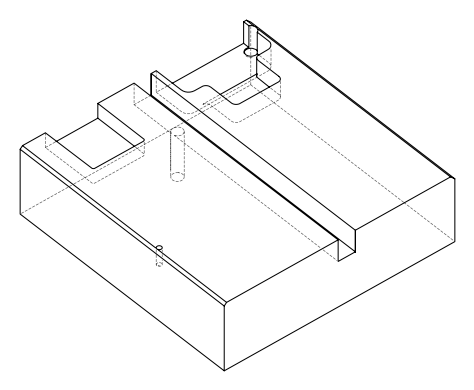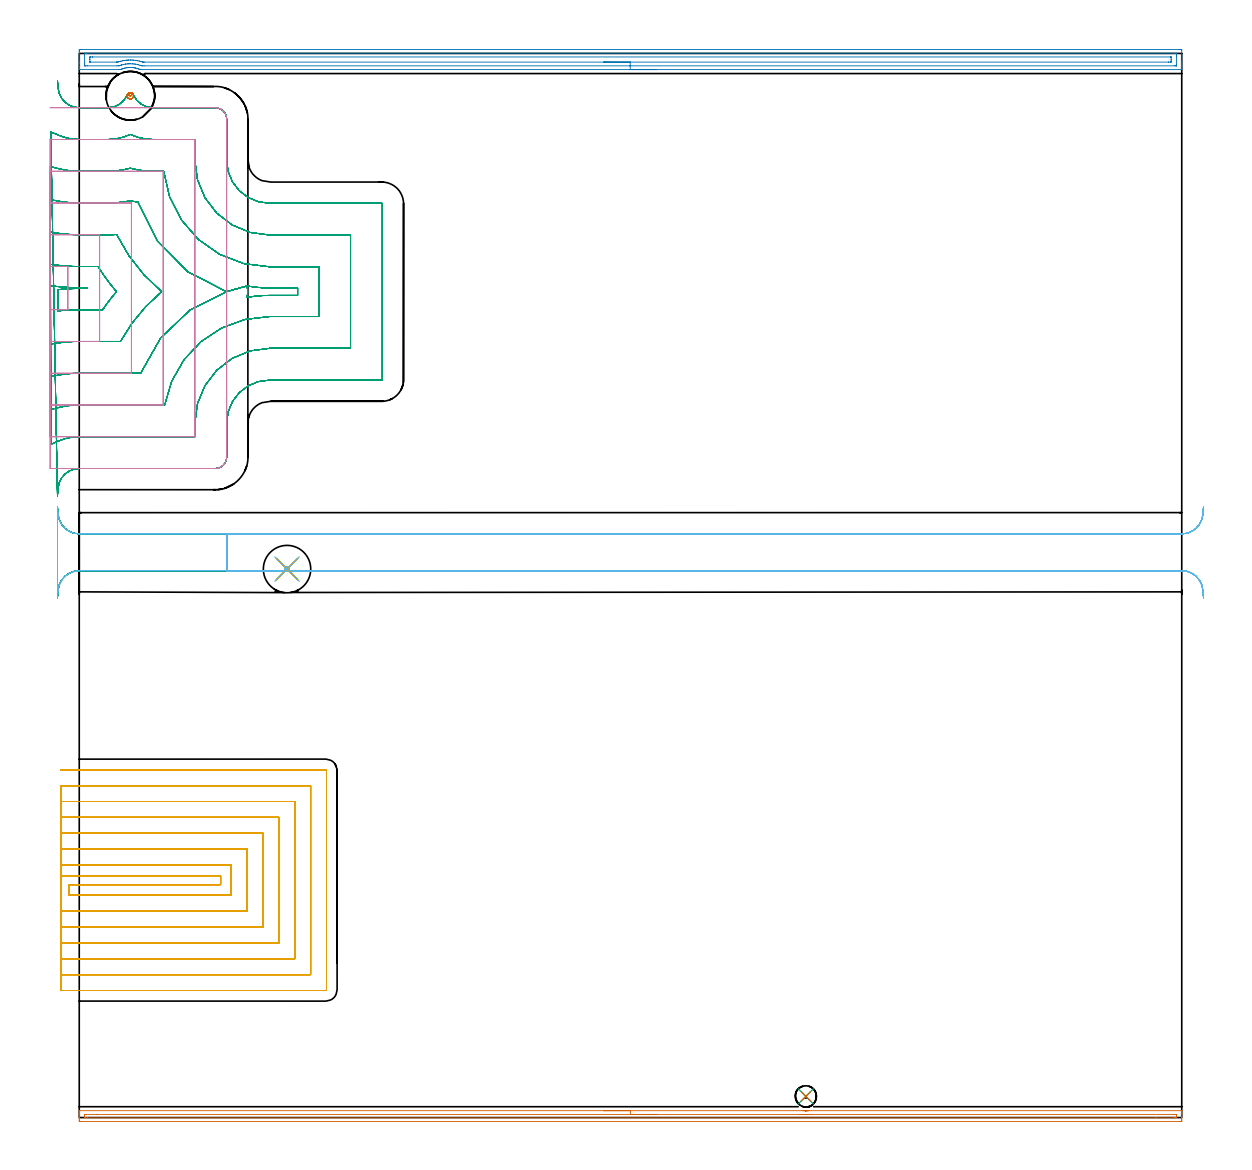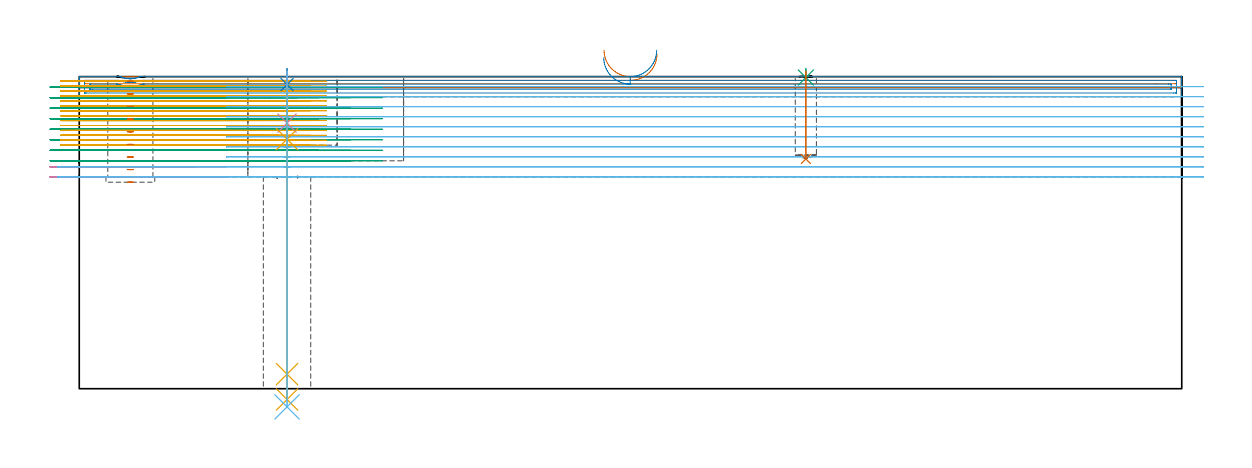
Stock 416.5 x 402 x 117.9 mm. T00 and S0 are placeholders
(PLAN: 13 operations, 8 tool changes, 142.4 min)
(1 AREA_MILL | FG_CHAMFER_SURFACE | UGT0205_001 | 6.83 min | 3501 mm3)
(2 AREA_MILL_1 | FG_CHAMFER_SURFACE_1 | UGT0205_001 | 10.21 min | 12029 mm3)
(3 MILL_OPEN_POCKET | POCKET_OPEN | NXT0201_012 | Follow Part, ap 4, ae 75% | 38.23 min | 523261 mm3)
(4 MILL_SLOT | SLOT_PARTIAL_RECTANGULAR | NXT0201_012 | Follow Part, ap 4, ae 75% | 6.79 min | 58793 mm3)
(5 MILL_SLOT_1 | SLOT_PARTIAL_RECTANGULAR_1 | NXT0201_009 | Follow Part, ap 2, ae 75% | 62.16 min | 230415 mm3)
(6 MILL_RECTANGULAR_SLOT | SLOT_RECTANGULAR | NXT0201_012 | Follow Part, ap 4, ae 75% | 16.36 min | 412358 mm3)
(7 MILL_BLIND_HOLE_FROM_SOLID_MATERIAL | STEP1POCKET | NXT0201_012 | Spiral | 0.42 min | 905 mm3)
(8 SPOT_DRILL | STEP1HOLE | NXT0321_9005460120000 | 0.05 min | 0 mm3)
(9 SPOT_DRILL_1 | STEP1POCKET_1 | NXT0321_9005460120000 | 0.03 min | 12 mm3)
(10 DRILL_BLIND_HOLE_INTO_CENTER | STEP1HOLE | NXT0301_088 | 0.08 min | 0 mm3)
(11 GUN_DRILL_THROUGH_HOLE | STEP1HOLE | UGT0307_008 | 0.59 min | 7580 mm3)
(12 DRILL_TO_ENLARGE_THROUGH_HOLE | STEP1HOLE | UGT0301_249 | 0.51 min | 12523 mm3)
(13 DRILL_BLIND_HOLE_INTO_CENTER_1 | STEP1POCKET_1 | NXT0301_051 | 0.13 min | 1502 mm3)
(TOOL UGT0205_001 | Chamfer Mill 20 x 3 x 45 deg. | D20 FL50 Z2)
(TOOL NXT0201_012 | ENDMILL 16mm [2P460-1600-NA 1630] | D16 FL38 Z6)
(TOOL NXT0201_009 | ENDMILL 8mm [2P460-0800-NA 1630] | D8 FL26 Z6)
(TOOL NXT0321_9005460120000 | NC Spot Drill, 142deg, 12mm, Carbide, Uncoated | D12 PA142 FL30 Z2)
(TOOL NXT0301_088 | Carbide Drill 11.7mm [860.1-1170-035A1-MM 2214] | D11.7 PA140 FL55 Z2)
(TOOL UGT0307_008 | Gun Drill 11 mm | D11 PA130 FL24 Z1)
(TOOL UGT0301_249 | Twist Drill 17.9 mm | D17.9 PA118 FL130 Z2)
(TOOL NXT0301_051 | Carbide Drill 8mm [860.1-0800-040A1-MM 2214] | D8 PA140 FL53 Z2)
(OP 1 AREA_MILL)
G17 G21 G94 G90
T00 M6
G54
G17 G0 G90 X198.255 Y2.598 S1061 M3
G43 Z127.9 H0
Z127.898
G94 G1 X198.293 Z127.027 F250.
X198.407 Z126.162
X198.596 Z125.31
X198.858 Z124.478
X199.192 Z123.672
X199.595 Z122.898
X200.063 Z122.162
X200.594 Z121.47
X201.184 Z120.827
X201.827 Z120.238
X202.519 Z119.707
X203.255 Z119.238
X204.029 Z118.835
X204.835 Z118.501
X205.667 Z118.239
X206.518 Z118.05
X207.383 Z117.936
X208.255 Z117.898
X273.1 Z117.897
X273.582 Y2.593 Z117.886
X273.673 Y2.587 Z117.881
X273.678 Y2.586
X273.86 Y2.561 Z117.856
X274.306 Y2.515 Z117.812
X274.348 Y2.516
X274.362 Y2.517
X274.398 Y2.518 Z117.809
X274.519 Y2.52 Z117.806
X274.555 Z117.81
X274.557
X274.753 Z117.815
X274.997 Y2.545 Z117.844
X275.198 Y2.567 Z117.866
X275.298 Y2.583 Z117.882
X275.319 Y2.586 Z117.885
X275.364 Y2.594 Z117.889
X275.42 Y2.596 Z117.891
X275.598 Y2.598 Z117.897
X416.333 Y2.6 Z117.9
X416.49 Y2.597 Z117.888
X416.498 Y2.486 Z117.778
X416.5 Y2.369 Z117.669
Y2.075 Z117.374
Y1.421 Z116.716
Y0.223 Z115.52
Y-0.321 Z114.973
Y-0.92 Z114.375
X416.497 Y-1.192 Z114.103
X416.49 Y-1.493 Z113.803
X416.199 Y-1.498 Z113.8
X415.886 Y-1.5
X0.614
X0.301 Y-1.498
X0.01 Y-1.493 Z113.803
X0. Y-1.192 Z114.103
Y-0.92 Z114.375
Y-0.321 Z114.973
Y0.223 Z115.52
Y0.55 Z115.846
Y1.095 Z116.391
Y1.421 Z116.716
Y2.074 Z117.374
Y2.369 Z117.669
X0.002 Y2.486 Z117.778
X0.01 Y2.597 Z117.888
X0.167 Y2.6 Z117.9
X208.255 Y2.598 Z117.898
Y1.184 Z116.484
X272.348 Y1.183 Z116.483
X272.997 Y1.178 Z116.478
X273.248 Y1.176 Z116.476
X273.89 Y1.13 Z116.43
X274.211 Y1.108 Z116.408
X274.783 Y1.111 Z116.411
X275.082 Y1.13 Z116.43
X275.676 Y1.177 Z116.477
X275.923 Y1.18 Z116.48
X276.569 Y1.183 Z116.483
X276.812 Y1.184 Z116.484
X413.448 Y1.186 Z116.486
X414.1 Y1.184 Z116.484
X414.345 Y1.182 Z116.482
X414.45 Y1.179 Z116.479
X414.491 Y1.173 Z116.473
X414.493 Y1.151 Z116.451
X414.498 Y1.033 Z116.333
X414.499 Y0.55 Z115.85
Y0.161 Z115.461
X414.495 Y0.03 Z115.33
X414.49 Y-0.069 Z115.231
X414.425 Y-0.079 Z115.221
X414.1 Y-0.083 Z115.217
X413.858 Y-0.085 Z115.215
X406.826 Y-0.086 Z115.214
X3.052
X2.4 Y-0.085 Z115.215
X2.155 Y-0.083 Z115.217
X2.05 Y-0.079 Z115.221
X2.009 Y-0.073 Z115.227
X2.007 Y-0.051 Z115.249
X2.002 Y0.067 Z115.367
X2.001 Y0.55 Z115.85
Y0.939 Z116.239
X2.005 Y1.07 Z116.37
X2.01 Y1.169 Z116.469
X2.075 Y1.179 Z116.479
X2.4 Y1.183 Z116.483
X2.642 Y1.185 Z116.485
X6.733 Y1.186 Z116.486
X208.255 Y1.184 Z116.484
X209.126 Z116.522
X209.991 Z116.636
X210.843 Z116.825
X211.675 Z117.087
X212.481 Z117.421
X213.255 Z117.824
X213.99 Z118.292
X214.683 Z118.823
X215.326 Z119.413
X215.915 Z120.056
X216.446 Z120.748
X216.915 Z121.484
X217.318 Z122.258
X217.652 Z123.064
X217.914 Z123.896
X218.103 Z124.747
X218.217 Z125.612
X218.255 Z126.484
G0 Z127.9
M5
M2
(OP 2 AREA_MILL_1)
G17 G21 G94 G90
T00 M6
G54
G17 G0 G90 X218.141 Y395.9 S1061 M3
G43 Z127.9 H0
G94 G1 X218.103 Z127.028 F250.
X217.989 Z126.163
X217.8 Z125.312
X217.538 Z124.48
X217.204 Z123.674
X216.801 Z122.9
X216.332 Z122.164
X215.801 Z121.472
X215.212 Z120.829
X214.569 Z120.24
X213.877 Z119.708
X213.141 Z119.24
X212.367 Z118.837
X211.561 Z118.503
X210.729 Z118.241
X209.877 Z118.052
X209.012 Z117.938
X208.141 Z117.9
X23.833
X23.047 Y395.905 Z117.891
X22.94 Y395.946 Z117.851
X22.876 Y395.972 Z117.826
X22.614 Y396.068 Z117.732
X22.528 Y396.098 Z117.7
X22.132 Y396.241 Z117.555
X21.687 Y396.375 Z117.421
X21.239 Y396.482 Z117.31
X21.154 Y396.498 Z117.293
X20.794 Y396.569 Z117.228
X20.347 Y396.632 Z117.166
X20.261 Y396.639 Z117.157
X20.138 Y396.649 Z117.145
X19.901 Y396.672 Z117.125
X19.562 Y396.684 Z117.105
X19.454 Y396.689 Z117.102
X19.38 Y396.688
X19.378 Y396.687
X19.376 Y396.689
X19.368 Y396.688 Z117.1
X19.359 Y396.689 Z117.103
X19.352
X19.232 Y396.688 Z117.105
X19.139 Y396.686 Z117.102
X19.062 Y396.685 Z117.103
X19.007 Z117.105
X18.677 Y396.669 Z117.129
X18.561 Y396.662 Z117.135
X18.475 Y396.653 Z117.144
X18.114 Y396.615 Z117.182
X17.669 Y396.546 Z117.25
X17.221 Y396.456 Z117.344
X17.167 Y396.442 Z117.358
X16.776 Y396.341 Z117.458
X16.328 Y396.198 Z117.599
X16.243 Y396.166 Z117.629
X16.011 Y396.084 Z117.715
X15.883 Y396.037 Z117.761
X15.796 Y396.001 Z117.797
X15.683 Y395.955 Z117.843
X15.545 Y395.902 Z117.887
X14.903 Y395.9 Z117.9
X0.167
X0.01 Y395.903 Z117.888
X0.002 Y396.016 Z117.776
X0. Y396.135 Z117.664
Y396.432 Z117.368
Y397.085 Z116.709
Y398.284 Z115.513
Y398.828 Z114.966
Y402.914 Z110.883
X0.003 Y403.186 Z110.611
X0.01 Y403.493 Z110.304
X0.295 Y403.498 Z110.301
X0.614 Y403.5 Z110.3
X415.886
X416.205 Y403.498 Z110.301
X416.49 Y403.493 Z110.304
X416.5 Y403.186 Z110.611
Y398.828 Z114.966
Y398.283 Z115.513
Y397.957 Z115.839
Y397.412 Z116.384
Y397.085 Z116.709
Y396.432 Z117.367
Y396.135 Z117.664
X416.498 Y396.016 Z117.776
X416.49 Y395.903 Z117.888
X416.333 Y395.9 Z117.9
X208.141
Y397.314 Z116.486
X24.491 Y397.315 Z116.485
X23.834 Y397.319 Z116.481
X23.592 Y397.321 Z116.479
X22.94 Y397.529 Z116.271
X22.292 Y397.718 Z116.082
X22.047 Y397.778 Z116.022
X21.186 Y397.957 Z115.843
X21.149 Y397.962 Z115.838
X20.67 Y398.021 Z115.779
X20.261 Y398.062 Z115.738
X20.144 Y398.071 Z115.729
X19.368 Y398.101 Z115.699
X19.22
X18.849 Y398.093 Z115.707
X18.475 Y398.073 Z115.727
X18.365 Y398.064 Z115.736
X17.582 Y397.981 Z115.819
X17.56 Y397.978 Z115.822
X17.421 Y397.957 Z115.843
X16.807 Y397.842 Z115.958
X16.754 Y397.831 Z115.969
X16.689 Y397.816 Z115.984
X16.096 Y397.664 Z116.136
X15.965 Y397.628 Z116.172
X15.796 Y397.576 Z116.224
X15.208 Y397.383 Z116.417
X15.018 Y397.321 Z116.479
X14.903 Y397.32 Z116.48
X14.245 Y397.315 Z116.485
X3.058 Y397.314 Z116.486
X2.4 Y397.316 Z116.484
X2.162 Y397.318 Z116.482
X2.051 Y397.321 Z116.479
X2.009 Y397.328 Z116.472
X2.007 Y397.351 Z116.449
X2.002 Y397.474 Z116.326
X2. Y397.957 Z115.843
Y398.347 Z115.453
X2.001 Y401.833 Z111.967
X2.005 Y401.964 Z111.836
X2.01 Y402.067 Z111.733
X2.017 Y402.08 Z111.72
X2.031 Y402.082 Z111.718
X2.071 Y402.083 Z111.717
X2.4 Y402.085 Z111.715
X2.635 Y402.086 Z111.714
X413.442
X414.1 Y402.084 Z111.716
X414.338 Y402.082 Z111.718
X414.449 Y402.079 Z111.721
X414.491 Y402.072 Z111.728
X414.493 Y402.049 Z111.751
X414.498 Y401.926 Z111.874
X414.5 Y401.443 Z112.357
Y401.053 Z112.747
X414.499 Y397.567 Z116.233
X414.495 Y397.436 Z116.364
X414.49 Y397.334 Z116.466
X414.483 Y397.32 Z116.48
X414.469 Y397.318 Z116.482
X414.429 Y397.317 Z116.483
X414.1 Y397.315 Z116.485
X413.865 Y397.314 Z116.486
X208.141
Y398.728 Z115.072
X24.727 Y398.729 Z115.071
X24.331 Y398.733 Z115.067
X24.134 Y398.735 Z115.065
X24.03 Y398.743 Z115.057
X23.874 Y398.789 Z115.011
X23.75 Y398.828 Z114.972
X22.94 Y399.056 Z114.744
X22.631 Y399.131 Z114.669
X22.047 Y399.247 Z114.553
X21.518 Y399.345 Z114.455
X21.154 Y399.395 Z114.405
X20.504 Y399.463 Z114.337
X20.261 Y399.482 Z114.318
X19.562 Y399.511 Z114.289
X19.368 Y399.515 Z114.285
X18.678 Y399.502 Z114.298
X18.475 Y399.491 Z114.309
X18.144 Y399.47 Z114.33
X17.849 Y399.44 Z114.36
X17.582 Y399.409 Z114.391
X17.057 Y399.341 Z114.459
X16.689 Y399.276 Z114.524
X16.303 Y399.205 Z114.595
X15.796 Y399.089 Z114.711
X15.583 Y399.036 Z114.764
X15.284 Y398.957 Z114.843
X14.903 Y398.846 Z114.954
X14.89 Y398.841 Z114.959
X14.552 Y398.736 Z115.064
X14.419 Y398.733 Z115.067
X14.215 Y398.729 Z115.071
X14.112
X14.01 Y398.728 Z115.072
X4.288 Y398.729 Z115.071
X4.186 Y398.73 Z115.07
X4.084 Y398.733 Z115.067
X4.023 Y398.735 Z115.065
X4.01 Y398.769 Z115.031
X4.007 Y398.828 Z114.972
X4.002 Y399.009 Z114.791
X4. Y399.7 Z114.1
X4.001 Y399.881 Z113.919
X4.008 Y400.572 Z113.228
X4.01 Y400.656 Z113.144
X4.09 Y400.665 Z113.135
X4.186 Y400.667 Z113.133
X4.977 Y400.671 Z113.129
X5.079 Y400.672 Z113.128
X412.212 Y400.671 Z113.129
X412.314 Y400.67 Z113.13
X412.416 Y400.667 Z113.133
X412.477 Y400.665 Z113.135
X412.49 Y400.631 Z113.169
X412.493 Y400.572 Z113.228
X412.499 Y400.391 Z113.409
X412.5 Y399.7 Z114.1
X412.499 Y399.519 Z114.281
X412.492 Y398.828 Z114.972
X412.49 Y398.744 Z115.056
X412.41 Y398.735 Z115.065
X412.314 Y398.733 Z115.067
X411.523 Y398.729 Z115.071
X411.421
X208.141 Y398.728 Z115.072
X207.269 Z115.11
X206.404 Z115.223
X205.553 Z115.412
X204.721 Z115.675
X203.915 Z116.008
X203.141 Z116.411
X202.405 Z116.88
X201.713 Z117.411
X201.07 Z118.
X200.48 Z118.644
X199.949 Z119.336
X199.481 Z120.072
X199.078 Z120.845
X198.744 Z121.651
X198.482 Z122.483
X198.293 Z123.335
X198.179 Z124.2
X198.141 Z125.072
G0 Z127.9
M5
M2
(OP 3 MILL_OPEN_POCKET)
G17 G21 G94 G90
T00 M6
G54
G17 G0 G90 X-8.23 Y196.303 S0 M3
G43 Z127.9 H1
Z113.925
G94 G1 X-7.97 Y199.292 F250.
G2 X0. Y206.6 R8. F500.
G1 X55.7
Y220.5
X0.
G2 X-7.97 Y227.808 R8.
G1 X-8.23 Y230.797 F250.
G0 Y196.303 Z109.95
G1 X-7.97 Y199.292
G2 X0. Y206.6 R8. F500.
G1 X55.7
Y220.5
X0.
G2 X-7.97 Y227.808 R8.
G1 X-8.23 Y230.797 F250.
G0 Y196.303 Z105.975
G1 X-7.97 Y199.292
G2 X0. Y206.6 R8. F500.
G1 X55.7
Y220.5
X0.
G2 X-7.97 Y227.808 R8.
G1 X-8.23 Y230.797 F250.
G0 Y196.303 Z102.
G1 X-7.97 Y199.292
G2 X0. Y206.6 R8. F500.
G1 X55.7
Y220.5
X0.
G2 X-7.97 Y227.808 R8.
G1 X-8.23 Y230.797 F250.
G0 Y196.303 Z98.025
G1 X-7.97 Y199.292
G2 X0. Y206.6 R8. F500.
G1 X55.7
Y220.5
X0.
G2 X-7.97 Y227.808 R8.
G1 X-8.23 Y230.797 F250.
G0 Y196.303 Z94.05
G1 X-7.97 Y199.292
G2 X0. Y206.6 R8. F500.
G1 X55.7
Y220.5
X0.
G2 X-7.97 Y227.808 R8.
G1 X-8.23 Y230.797 F250.
G0 Y196.303 Z90.075
G1 X-7.97 Y199.292
G2 X0. Y206.6 R8. F500.
G1 X55.7
Y220.5
X0.
G2 X-7.97 Y227.808 R8.
G1 X-8.23 Y230.797 F250.
G0 Y196.303 Z86.1
G1 X-7.97 Y199.292
G2 X0. Y206.6 R8. F500.
G1 X55.7
Y220.5
X0.
G2 X-7.97 Y227.808 R8.
G1 X-8.23 Y230.797 F250.
G0 Z127.9
X-10.983 Y314.238
Z113.925
G1 X-8. Y313.922
G3 X0. Y313.5 R76. F500.
G1 X2.791
G3 X3.001 Y313.2 R84.2
G1 X0.
G3 X-8. Y312.778 R76.
G1 Y304.728
G2 X0. Y305.2 R68.
G1 X8.856
G2 X14.053 Y312. R76.2
X7.105 Y321.5 R76.2
G1 X0.
G2 X-8. Y321.972 R68.
G1 X-10.979 Y322.325 F250.
X-10.969 Y292.197
X-8. Y292.626
G2 X0. Y293.2 R56. F500.
G1 X15.571
G2 X31.139 Y312. R64.2
X14.128 Y333.599 R64.2
X10.792 Y333.5 R56.
G1 X0.
G2 X-8. Y334.074 R56.
G1 X-10.969 Y334.503 F250.
X-10.95 Y279.921
X-8. Y280.467
G2 X0. Y281.2 R44. F500.
G1 X23.203
G2 X55.631 Y312. R52.2
G1 X63.332 Y314.168
G3 X71.9 Y313.4 R48.2
G1 X82.5
Y310.6
X71.9
G3 X63.332 Y309.832 R48.2
X63.332 Y314.168 R8.
G1 X55.631 Y312.
G2 X22.127 Y345.868 R52.2
X19.3 Y346.33 R44.
X10.792 Y345.5 R44.
G1 X0.
G2 X-8. Y346.233 R44.
G1 X-10.95 Y346.779 F250.
X-10.905 Y267.434
X-8. Y268.184
G2 X0. Y269.2 R32. F500.
G1 X32.279
G2 X71.9 Y302.6 R40.2
G1 X90.5
Y321.4
X71.9
G2 X31.91 Y357.5 R40.2
G1 X27.808
G2 X19.3 Y358.652 R32.
X10.792 Y357.5 R32.
G1 X0.
G2 X-8. Y358.516 R32.
G1 X-10.905 Y359.266 F250.
X-10.75 Y254.33
X-8. Y255.53
G2 X0. Y257.2 R20. F500.
G1 X43.7
Y262.4
G2 X71.9 Y290.6 R28.2
G1 X102.5
Y333.4
X71.9
G2 X43.7 Y361.6 R28.2
G1 Y369.5
X27.808
G2 X19.3 Y371.4 R20.
X10.792 Y369.5 R20.
G1 X0.
G2 X-8. Y371.17 R20.
G1 X-10.75 Y372.37 F250.
X-8.23 Y234.903
X-7.97 Y237.892
G2 X0. Y245.2 R8. F500.
G1 X51.4
G3 X55.7 Y249.5 R4.3
G1 Y262.4
G2 X71.9 Y278.6 R16.2
G1 X114.3
G3 X114.5 Y278.8 R0.2
G1 Y345.2
G3 X114.3 Y345.4 R0.2
G1 X71.9
G2 X55.7 Y361.6 R16.2
G1 Y377.2
G3 X51.4 Y381.5 R4.3
G1 X27.808
G2 X20.41 Y386.457 R8.
G3 X18.19 Y386.457 R1.2
G2 X10.792 Y381.5 R8.
G1 X0.
G2 X-7.97 Y388.808 R8.
G1 X-8.23 Y391.797 F250.
G0 X-10.983 Y314.238 Z109.95
G1 X-8. Y313.922
G3 X0. Y313.5 R76. F500.
G1 X2.791
G3 X3.001 Y313.2 R84.2
G1 X0.
G3 X-8. Y312.778 R76.
G1 Y304.728
G2 X0. Y305.2 R68.
G1 X8.856
G2 X14.053 Y312. R76.2
X7.105 Y321.5 R76.2
G1 X0.
G2 X-8. Y321.972 R68.
G1 X-10.979 Y322.325 F250.
X-10.969 Y292.197
X-8. Y292.626
G2 X0. Y293.2 R56. F500.
G1 X15.571
G2 X31.139 Y312. R64.2
X14.128 Y333.599 R64.2
X10.792 Y333.5 R56.
G1 X0.
G2 X-8. Y334.074 R56.
G1 X-10.969 Y334.503 F250.
X-10.95 Y279.921
X-8. Y280.467
G2 X0. Y281.2 R44. F500.
G1 X23.203
G2 X55.631 Y312. R52.2
G1 X63.332 Y314.168
G3 X71.9 Y313.4 R48.2
G1 X82.5
Y310.6
X71.9
G3 X63.332 Y309.832 R48.2
X63.332 Y314.168 R8.
G1 X55.631 Y312.
G2 X22.127 Y345.868 R52.2
X19.3 Y346.33 R44.
X10.792 Y345.5 R44.
G1 X0.
G2 X-8. Y346.233 R44.
G1 X-10.95 Y346.779 F250.
X-10.905 Y267.434
X-8. Y268.184
G2 X0. Y269.2 R32. F500.
G1 X32.279
G2 X71.9 Y302.6 R40.2
G1 X90.5
Y321.4
X71.9
G2 X31.91 Y357.5 R40.2
G1 X27.808
G2 X19.3 Y358.652 R32.
X10.792 Y357.5 R32.
G1 X0.
G2 X-8. Y358.516 R32.
G1 X-10.905 Y359.266 F250.
X-10.75 Y254.33
X-8. Y255.53
G2 X0. Y257.2 R20. F500.
G1 X43.7
Y262.4
G2 X71.9 Y290.6 R28.2
G1 X102.5
Y333.4
X71.9
G2 X43.7 Y361.6 R28.2
G1 Y369.5
X27.808
G2 X19.3 Y371.4 R20.
X10.792 Y369.5 R20.
G1 X0.
G2 X-8. Y371.17 R20.
G1 X-10.75 Y372.37 F250.
X-8.23 Y234.903
X-7.97 Y237.892
G2 X0. Y245.2 R8. F500.
G1 X51.4
G3 X55.7 Y249.5 R4.3
G1 Y262.4
G2 X71.9 Y278.6 R16.2
G1 X114.3
G3 X114.5 Y278.8 R0.2
G1 Y345.2
G3 X114.3 Y345.4 R0.2
G1 X71.9
G2 X55.7 Y361.6 R16.2
G1 Y377.2
G3 X51.4 Y381.5 R4.3
G1 X27.808
G2 X20.41 Y386.457 R8.
G3 X18.19 Y386.457 R1.2
G2 X10.792 Y381.5 R8.
G1 X0.
G2 X-7.97 Y388.808 R8.
G1 X-8.23 Y391.797 F250.
G0 X-10.983 Y314.238 Z105.975
G1 X-8. Y313.922
G3 X0. Y313.5 R76. F500.
G1 X2.791
G3 X3.001 Y313.2 R84.2
G1 X0.
G3 X-8. Y312.778 R76.
G1 Y304.728
G2 X0. Y305.2 R68.
G1 X8.856
G2 X14.053 Y312. R76.2
X7.105 Y321.5 R76.2
G1 X0.
G2 X-8. Y321.972 R68.
G1 X-10.979 Y322.325 F250.
X-10.969 Y292.197
X-8. Y292.626
G2 X0. Y293.2 R56. F500.
G1 X15.571
G2 X31.139 Y312. R64.2
X14.128 Y333.599 R64.2
X10.792 Y333.5 R56.
G1 X0.
G2 X-8. Y334.074 R56.
G1 X-10.969 Y334.503 F250.
X-10.95 Y279.921
X-8. Y280.467
G2 X0. Y281.2 R44. F500.
G1 X23.203
G2 X55.631 Y312. R52.2
G1 X63.332 Y314.168
G3 X71.9 Y313.4 R48.2
G1 X82.5
Y310.6
X71.9
G3 X63.332 Y309.832 R48.2
X63.332 Y314.168 R8.
G1 X55.631 Y312.
G2 X22.127 Y345.868 R52.2
X19.3 Y346.33 R44.
X10.792 Y345.5 R44.
G1 X0.
G2 X-8. Y346.233 R44.
G1 X-10.95 Y346.779 F250.
X-10.905 Y267.434
X-8. Y268.184
G2 X0. Y269.2 R32. F500.
G1 X32.279
G2 X71.9 Y302.6 R40.2
G1 X90.5
Y321.4
X71.9
G2 X31.91 Y357.5 R40.2
G1 X27.808
G2 X19.3 Y358.652 R32.
X10.792 Y357.5 R32.
G1 X0.
G2 X-8. Y358.516 R32.
G1 X-10.905 Y359.266 F250.
X-10.75 Y254.33
X-8. Y255.53
G2 X0. Y257.2 R20. F500.
G1 X43.7
Y262.4
G2 X71.9 Y290.6 R28.2
G1 X102.5
Y333.4
X71.9
G2 X43.7 Y361.6 R28.2
G1 Y369.5
X27.808
G2 X19.3 Y371.4 R20.
X10.792 Y369.5 R20.
G1 X0.
G2 X-8. Y371.17 R20.
G1 X-10.75 Y372.37 F250.
X-8.23 Y234.903
X-7.97 Y237.892
G2 X0. Y245.2 R8. F500.
G1 X51.4
G3 X55.7 Y249.5 R4.3
G1 Y262.4
G2 X71.9 Y278.6 R16.2
G1 X114.3
G3 X114.5 Y278.8 R0.2
G1 Y345.2
G3 X114.3 Y345.4 R0.2
G1 X71.9
G2 X55.7 Y361.6 R16.2
G1 Y377.2
G3 X51.4 Y381.5 R4.3
G1 X27.808
G2 X20.41 Y386.457 R8.
G3 X18.19 Y386.457 R1.2
G2 X10.792 Y381.5 R8.
G1 X0.
G2 X-7.97 Y388.808 R8.
G1 X-8.23 Y391.797 F250.
G0 X-10.983 Y314.238 Z102.
G1 X-8. Y313.922
G3 X0. Y313.5 R76. F500.
G1 X2.791
G3 X3.001 Y313.2 R84.2
G1 X0.
G3 X-8. Y312.778 R76.
G1 Y304.728
G2 X0. Y305.2 R68.
G1 X8.856
G2 X14.053 Y312. R76.2
X7.105 Y321.5 R76.2
G1 X0.
G2 X-8. Y321.972 R68.
G1 X-10.979 Y322.325 F250.
X-10.969 Y292.197
X-8. Y292.626
G2 X0. Y293.2 R56. F500.
G1 X15.571
G2 X31.139 Y312. R64.2
X14.128 Y333.599 R64.2
X10.792 Y333.5 R56.
G1 X0.
G2 X-8. Y334.074 R56.
G1 X-10.969 Y334.503 F250.
X-10.95 Y279.921
X-8. Y280.467
G2 X0. Y281.2 R44. F500.
G1 X23.203
G2 X55.631 Y312. R52.2
G1 X63.332 Y314.168
G3 X71.9 Y313.4 R48.2
G1 X82.5
Y310.6
X71.9
G3 X63.332 Y309.832 R48.2
X63.332 Y314.168 R8.
G1 X55.631 Y312.
G2 X22.127 Y345.868 R52.2
X19.3 Y346.33 R44.
X10.792 Y345.5 R44.
G1 X0.
G2 X-8. Y346.233 R44.
G1 X-10.95 Y346.779 F250.
X-10.905 Y267.434
X-8. Y268.184
G2 X0. Y269.2 R32. F500.
G1 X32.279
G2 X71.9 Y302.6 R40.2
G1 X90.5
Y321.4
X71.9
G2 X31.91 Y357.5 R40.2
G1 X27.808
G2 X19.3 Y358.652 R32.
X10.792 Y357.5 R32.
G1 X0.
G2 X-8. Y358.516 R32.
G1 X-10.905 Y359.266 F250.
X-10.75 Y254.33
X-8. Y255.53
G2 X0. Y257.2 R20. F500.
G1 X43.7
Y262.4
G2 X71.9 Y290.6 R28.2
G1 X102.5
Y333.4
X71.9
G2 X43.7 Y361.6 R28.2
G1 Y369.5
X27.808
G2 X19.3 Y371.4 R20.
X10.792 Y369.5 R20.
G1 X0.
G2 X-8. Y371.17 R20.
G1 X-10.75 Y372.37 F250.
X-8.23 Y234.903
X-7.97 Y237.892
G2 X0. Y245.2 R8. F500.
G1 X51.4
G3 X55.7 Y249.5 R4.3
G1 Y262.4
G2 X71.9 Y278.6 R16.2
G1 X114.3
G3 X114.5 Y278.8 R0.2
G1 Y345.2
G3 X114.3 Y345.4 R0.2
G1 X71.9
G2 X55.7 Y361.6 R16.2
G1 Y377.2
G3 X51.4 Y381.5 R4.3
G1 X27.808
G2 X20.41 Y386.457 R8.
G3 X18.19 Y386.457 R1.2
G2 X10.792 Y381.5 R8.
G1 X0.
G2 X-7.97 Y388.808 R8.
G1 X-8.23 Y391.797 F250.
G0 X-10.983 Y314.238 Z98.025
G1 X-8. Y313.922
G3 X0. Y313.5 R76. F500.
G1 X2.791
G3 X3.001 Y313.2 R84.2
G1 X0.
G3 X-8. Y312.778 R76.
G1 Y304.728
G2 X0. Y305.2 R68.
G1 X8.856
G2 X14.053 Y312. R76.2
X7.105 Y321.5 R76.2
G1 X0.
G2 X-8. Y321.972 R68.
G1 X-10.979 Y322.325 F250.
X-10.969 Y292.197
X-8. Y292.626
G2 X0. Y293.2 R56. F500.
G1 X15.571
G2 X31.139 Y312. R64.2
X14.128 Y333.599 R64.2
X10.792 Y333.5 R56.
G1 X0.
G2 X-8. Y334.074 R56.
G1 X-10.969 Y334.503 F250.
X-10.95 Y279.921
X-8. Y280.467
G2 X0. Y281.2 R44. F500.
G1 X23.203
G2 X55.631 Y312. R52.2
G1 X63.332 Y314.168
G3 X71.9 Y313.4 R48.2
G1 X82.5
Y310.6
X71.9
G3 X63.332 Y309.832 R48.2
X63.332 Y314.168 R8.
G1 X55.631 Y312.
G2 X22.127 Y345.868 R52.2
X19.3 Y346.33 R44.
X10.792 Y345.5 R44.
G1 X0.
G2 X-8. Y346.233 R44.
G1 X-10.95 Y346.779 F250.
X-10.905 Y267.434
X-8. Y268.184
G2 X0. Y269.2 R32. F500.
G1 X32.279
G2 X71.9 Y302.6 R40.2
G1 X90.5
Y321.4
X71.9
G2 X31.91 Y357.5 R40.2
G1 X27.808
G2 X19.3 Y358.652 R32.
X10.792 Y357.5 R32.
G1 X0.
G2 X-8. Y358.516 R32.
G1 X-10.905 Y359.266 F250.
X-10.75 Y254.33
X-8. Y255.53
G2 X0. Y257.2 R20. F500.
G1 X43.7
Y262.4
G2 X71.9 Y290.6 R28.2
G1 X102.5
Y333.4
X71.9
G2 X43.7 Y361.6 R28.2
G1 Y369.5
X27.808
G2 X19.3 Y371.4 R20.
X10.792 Y369.5 R20.
G1 X0.
G2 X-8. Y371.17 R20.
G1 X-10.75 Y372.37 F250.
X-8.23 Y234.903
X-7.97 Y237.892
G2 X0. Y245.2 R8. F500.
G1 X51.4
G3 X55.7 Y249.5 R4.3
G1 Y262.4
G2 X71.9 Y278.6 R16.2
G1 X114.3
G3 X114.5 Y278.8 R0.2
G1 Y345.2
G3 X114.3 Y345.4 R0.2
G1 X71.9
G2 X55.7 Y361.6 R16.2
G1 Y377.2
G3 X51.4 Y381.5 R4.3
G1 X27.808
G2 X20.41 Y386.457 R8.
G3 X18.19 Y386.457 R1.2
G2 X10.792 Y381.5 R8.
G1 X0.
G2 X-7.97 Y388.808 R8.
G1 X-8.23 Y391.797 F250.
G0 X-10.983 Y314.238 Z94.05
G1 X-8. Y313.922
G3 X0. Y313.5 R76. F500.
G1 X2.791
G3 X3.001 Y313.2 R84.2
G1 X0.
G3 X-8. Y312.778 R76.
G1 Y304.728
G2 X0. Y305.2 R68.
G1 X8.856
G2 X14.053 Y312. R76.2
X7.105 Y321.5 R76.2
G1 X0.
G2 X-8. Y321.972 R68.
G1 X-10.979 Y322.325 F250.
X-10.969 Y292.197
X-8. Y292.626
G2 X0. Y293.2 R56. F500.
G1 X15.571
G2 X31.139 Y312. R64.2
X14.128 Y333.599 R64.2
X10.792 Y333.5 R56.
G1 X0.
G2 X-8. Y334.074 R56.
G1 X-10.969 Y334.503 F250.
X-10.95 Y279.921
X-8. Y280.467
G2 X0. Y281.2 R44. F500.
G1 X23.203
G2 X55.631 Y312. R52.2
G1 X63.332 Y314.168
G3 X71.9 Y313.4 R48.2
G1 X82.5
Y310.6
X71.9
G3 X63.332 Y309.832 R48.2
X63.332 Y314.168 R8.
G1 X55.631 Y312.
G2 X22.127 Y345.868 R52.2
X19.3 Y346.33 R44.
X10.792 Y345.5 R44.
G1 X0.
G2 X-8. Y346.233 R44.
G1 X-10.95 Y346.779 F250.
X-10.905 Y267.434
X-8. Y268.184
G2 X0. Y269.2 R32. F500.
G1 X32.279
G2 X71.9 Y302.6 R40.2
G1 X90.5
Y321.4
X71.9
G2 X31.91 Y357.5 R40.2
G1 X27.808
G2 X19.3 Y358.652 R32.
X10.792 Y357.5 R32.
G1 X0.
G2 X-8. Y358.516 R32.
G1 X-10.905 Y359.266 F250.
X-10.75 Y254.33
X-8. Y255.53
G2 X0. Y257.2 R20. F500.
G1 X43.7
Y262.4
G2 X71.9 Y290.6 R28.2
G1 X102.5
Y333.4
X71.9
G2 X43.7 Y361.6 R28.2
G1 Y369.5
X27.808
G2 X19.3 Y371.4 R20.
X10.792 Y369.5 R20.
G1 X0.
G2 X-8. Y371.17 R20.
G1 X-10.75 Y372.37 F250.
X-8.23 Y234.903
X-7.97 Y237.892
G2 X0. Y245.2 R8. F500.
G1 X51.4
G3 X55.7 Y249.5 R4.3
G1 Y262.4
G2 X71.9 Y278.6 R16.2
G1 X114.3
G3 X114.5 Y278.8 R0.2
G1 Y345.2
G3 X114.3 Y345.4 R0.2
G1 X71.9
G2 X55.7 Y361.6 R16.2
G1 Y377.2
G3 X51.4 Y381.5 R4.3
G1 X27.808
G2 X20.41 Y386.457 R8.
G3 X18.19 Y386.457 R1.2
G2 X10.792 Y381.5 R8.
G1 X0.
G2 X-7.97 Y388.808 R8.
G1 X-8.23 Y391.797 F250.
G0 X-10.983 Y314.238 Z90.075
G1 X-8. Y313.922
G3 X0. Y313.5 R76. F500.
G1 X2.791
G3 X3.001 Y313.2 R84.2
G1 X0.
G3 X-8. Y312.778 R76.
G1 Y304.728
G2 X0. Y305.2 R68.
G1 X8.856
G2 X14.053 Y312. R76.2
X7.105 Y321.5 R76.2
G1 X0.
G2 X-8. Y321.972 R68.
G1 X-10.979 Y322.325 F250.
X-10.969 Y292.197
X-8. Y292.626
G2 X0. Y293.2 R56. F500.
G1 X15.571
G2 X31.139 Y312. R64.2
X14.128 Y333.599 R64.2
X10.792 Y333.5 R56.
G1 X0.
G2 X-8. Y334.074 R56.
G1 X-10.969 Y334.503 F250.
X-10.95 Y279.921
X-8. Y280.467
G2 X0. Y281.2 R44. F500.
G1 X23.203
G2 X55.631 Y312. R52.2
G1 X63.332 Y314.168
G3 X71.9 Y313.4 R48.2
G1 X82.5
Y310.6
X71.9
G3 X63.332 Y309.832 R48.2
X63.332 Y314.168 R8.
G1 X55.631 Y312.
G2 X22.127 Y345.868 R52.2
X19.3 Y346.33 R44.
X10.792 Y345.5 R44.
G1 X0.
G2 X-8. Y346.233 R44.
G1 X-10.95 Y346.779 F250.
X-10.905 Y267.434
X-8. Y268.184
G2 X0. Y269.2 R32. F500.
G1 X32.279
G2 X71.9 Y302.6 R40.2
G1 X90.5
Y321.4
X71.9
G2 X31.91 Y357.5 R40.2
G1 X27.808
G2 X19.3 Y358.652 R32.
X10.792 Y357.5 R32.
G1 X0.
G2 X-8. Y358.516 R32.
G1 X-10.905 Y359.266 F250.
X-10.75 Y254.33
X-8. Y255.53
G2 X0. Y257.2 R20. F500.
G1 X43.7
Y262.4
G2 X71.9 Y290.6 R28.2
G1 X102.5
Y333.4
X71.9
G2 X43.7 Y361.6 R28.2
G1 Y369.5
X27.808
G2 X19.3 Y371.4 R20.
X10.792 Y369.5 R20.
G1 X0.
G2 X-8. Y371.17 R20.
G1 X-10.75 Y372.37 F250.
X-8.23 Y234.903
X-7.97 Y237.892
G2 X0. Y245.2 R8. F500.
G1 X51.4
G3 X55.7 Y249.5 R4.3
G1 Y262.4
G2 X71.9 Y278.6 R16.2
G1 X114.3
G3 X114.5 Y278.8 R0.2
G1 Y345.2
G3 X114.3 Y345.4 R0.2
G1 X71.9
G2 X55.7 Y361.6 R16.2
G1 Y377.2
G3 X51.4 Y381.5 R4.3
G1 X27.808
G2 X20.41 Y386.457 R8.
G3 X18.19 Y386.457 R1.2
G2 X10.792 Y381.5 R8.
G1 X0.
G2 X-7.97 Y388.808 R8.
G1 X-8.23 Y391.797 F250.
G0 X-10.983 Y314.238 Z86.1
G1 X-8. Y313.922
G3 X0. Y313.5 R76. F500.
G1 X2.791
G3 X3.001 Y313.2 R84.2
G1 X0.
G3 X-8. Y312.778 R76.
G1 Y304.728
G2 X0. Y305.2 R68.
G1 X8.856
G2 X14.053 Y312. R76.2
X7.105 Y321.5 R76.2
G1 X0.
G2 X-8. Y321.972 R68.
G1 X-10.979 Y322.325 F250.
X-10.969 Y292.197
X-8. Y292.626
G2 X0. Y293.2 R56. F500.
G1 X15.571
G2 X31.139 Y312. R64.2
X14.128 Y333.599 R64.2
X10.792 Y333.5 R56.
G1 X0.
G2 X-8. Y334.074 R56.
G1 X-10.969 Y334.503 F250.
X-10.95 Y279.921
X-8. Y280.467
G2 X0. Y281.2 R44. F500.
G1 X23.203
G2 X55.631 Y312. R52.2
G1 X63.332 Y314.168
G3 X71.9 Y313.4 R48.2
G1 X82.5
Y310.6
X71.9
G3 X63.332 Y309.832 R48.2
X63.332 Y314.168 R8.
G1 X55.631 Y312.
G2 X22.127 Y345.868 R52.2
X19.3 Y346.33 R44.
X10.792 Y345.5 R44.
G1 X0.
G2 X-8. Y346.233 R44.
G1 X-10.95 Y346.779 F250.
X-10.905 Y267.434
X-8. Y268.184
G2 X0. Y269.2 R32. F500.
G1 X32.279
G2 X71.9 Y302.6 R40.2
G1 X90.5
Y321.4
X71.9
G2 X31.91 Y357.5 R40.2
G1 X27.808
G2 X19.3 Y358.652 R32.
X10.792 Y357.5 R32.
G1 X0.
G2 X-8. Y358.516 R32.
G1 X-10.905 Y359.266 F250.
X-10.75 Y254.33
X-8. Y255.53
G2 X0. Y257.2 R20. F500.
G1 X43.7
Y262.4
G2 X71.9 Y290.6 R28.2
G1 X102.5
Y333.4
X71.9
G2 X43.7 Y361.6 R28.2
G1 Y369.5
X27.808
G2 X19.3 Y371.4 R20.
X10.792 Y369.5 R20.
G1 X0.
G2 X-8. Y371.17 R20.
G1 X-10.75 Y372.37 F250.
X-8.23 Y234.903
X-7.97 Y237.892
G2 X0. Y245.2 R8. F500.
G1 X51.4
G3 X55.7 Y249.5 R4.3
G1 Y262.4
G2 X71.9 Y278.6 R16.2
G1 X114.3
G3 X114.5 Y278.8 R0.2
G1 Y345.2
G3 X114.3 Y345.4 R0.2
G1 X71.9
G2 X55.7 Y361.6 R16.2
G1 Y377.2
G3 X51.4 Y381.5 R4.3
G1 X27.808
G2 X20.41 Y386.457 R8.
G3 X18.19 Y386.457 R1.2
G2 X10.792 Y381.5 R8.
G1 X0.
G2 X-7.97 Y388.808 R8.
G1 X-8.23 Y391.797 F250.
G0 Z127.9
M5
M2
(OP 4 MILL_SLOT)
G17 G21 G94 G90
T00 M6
G54
G17 G0 G90 X-11. Y305.2 S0 M3
G43 Z128.02 H1
Z83.802
G94 G1 X-8. F250.
X-4.3 F500.
Y321.5
X-8.
X-11. F250.
Y293.2
X-8.
X7.7 F500.
Y333.5
X-8.
X-11. F250.
Y281.2
X-8.
X19.7 F500.
Y345.5
X-8.
X-11. F250.
Y269.2
X-8.
X31.7 F500.
Y357.5
X-8.
X-11. F250.
Y257.2
X-8.
X43.7 F500.
Y369.5
X-8.
X-11. F250.
Y245.2
X-8.
X51.4 F500.
G3 X55.7 Y249.5 R4.3
G1 Y377.2
G3 X51.4 Y381.5 R4.3
G1 X-8.
X-11. F250.
G0 Y305.2 Z80.
G1 X-8.
X-4.3 F500.
Y321.5
X-8.
X-11. F250.
Y293.2
X-8.
X7.7 F500.
Y333.5
X-8.
X-11. F250.
Y281.2
X-8.
X19.7 F500.
Y345.5
X-8.
X-11. F250.
Y269.2
X-8.
X31.7 F500.
Y357.5
X-8.
X-11. F250.
Y257.2
X-8.
X43.7 F500.
Y369.5
X-8.
X-11. F250.
Y245.2
X-8.
X51.4 F500.
G3 X55.7 Y249.5 R4.3
G1 Y377.2
G3 X51.4 Y381.5 R4.3
G1 X-8.
X-11. F250.
G0 Z128.02
M5
M2
(OP 5 MILL_SLOT_1)
G17 G21 G94 G90
T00 M6
G54
G17 G0 G90 X-7. Y91.4 S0 M3
G43 Z128.02 H1
Z116.161
G94 G1 X-4. F250.
X53.4 F500.
Y88.
X-4.
Y84.
X57.4
Y95.4
X-4.
X-7. F250.
Y78.
X-4.
X63.4 F500.
Y101.4
X-4.
X-7. F250.
Y72.
X-4.
X69.4 F500.
Y107.4
X-4.
X-7. F250.
Y66.
X-4.
X75.4 F500.
Y113.4
X-4.
X-7. F250.
Y60.
X-4.
X81.4 F500.
Y119.4
X-4.
X-7. F250.
Y54.
X-4.
X87.4 F500.
Y125.4
X-4.
X-7. F250.
Y48.
X-4.
X93.1 F500.
G3 X93.4 Y48.3 R0.3
G1 Y131.1
G3 X93.1 Y131.4 R0.3
G1 X-4.
X-7. F250.
G0 Y91.4 Z114.302
G1 X-4.
X53.4 F500.
Y88.
X-4.
Y84.
X57.4
Y95.4
X-4.
X-7. F250.
Y78.
X-4.
X63.4 F500.
Y101.4
X-4.
X-7. F250.
Y72.
X-4.
X69.4 F500.
Y107.4
X-4.
X-7. F250.
Y66.
X-4.
X75.4 F500.
Y113.4
X-4.
X-7. F250.
Y60.
X-4.
X81.4 F500.
Y119.4
X-4.
X-7. F250.
Y54.
X-4.
X87.4 F500.
Y125.4
X-4.
X-7. F250.
Y48.
X-4.
X93.1 F500.
G3 X93.4 Y48.3 R0.3
G1 Y131.1
G3 X93.1 Y131.4 R0.3
G1 X-4.
X-7. F250.
G0 Y91.4 Z112.444
G1 X-4.
X53.4 F500.
Y88.
X-4.
Y84.
X57.4
Y95.4
X-4.
X-7. F250.
Y78.
X-4.
X63.4 F500.
Y101.4
X-4.
X-7. F250.
Y72.
X-4.
X69.4 F500.
Y107.4
X-4.
X-7. F250.
Y66.
X-4.
X75.4 F500.
Y113.4
X-4.
X-7. F250.
Y60.
X-4.
X81.4 F500.
Y119.4
X-4.
X-7. F250.
Y54.
X-4.
X87.4 F500.
Y125.4
X-4.
X-7. F250.
Y48.
X-4.
X93.1 F500.
G3 X93.4 Y48.3 R0.3
G1 Y131.1
G3 X93.1 Y131.4 R0.3
G1 X-4.
X-7. F250.
G0 Y91.4 Z110.585
G1 X-4.
X53.4 F500.
Y88.
X-4.
Y84.
X57.4
Y95.4
X-4.
X-7. F250.
Y78.
X-4.
X63.4 F500.
Y101.4
X-4.
X-7. F250.
Y72.
X-4.
X69.4 F500.
Y107.4
X-4.
X-7. F250.
Y66.
X-4.
X75.4 F500.
Y113.4
X-4.
X-7. F250.
Y60.
X-4.
X81.4 F500.
Y119.4
X-4.
X-7. F250.
Y54.
X-4.
X87.4 F500.
Y125.4
X-4.
X-7. F250.
Y48.
X-4.
X93.1 F500.
G3 X93.4 Y48.3 R0.3
G1 Y131.1
G3 X93.1 Y131.4 R0.3
G1 X-4.
X-7. F250.
G0 Y91.4 Z108.727
G1 X-4.
X53.4 F500.
Y88.
X-4.
Y84.
X57.4
Y95.4
X-4.
X-7. F250.
Y78.
X-4.
X63.4 F500.
Y101.4
X-4.
X-7. F250.
Y72.
X-4.
X69.4 F500.
Y107.4
X-4.
X-7. F250.
Y66.
X-4.
X75.4 F500.
Y113.4
X-4.
X-7. F250.
Y60.
X-4.
X81.4 F500.
Y119.4
X-4.
X-7. F250.
Y54.
X-4.
X87.4 F500.
Y125.4
X-4.
X-7. F250.
Y48.
X-4.
X93.1 F500.
G3 X93.4 Y48.3 R0.3
G1 Y131.1
G3 X93.1 Y131.4 R0.3
G1 X-4.
X-7. F250.
G0 Y91.4 Z106.868
G1 X-4.
X53.4 F500.
Y88.
X-4.
Y84.
X57.4
Y95.4
X-4.
X-7. F250.
Y78.
X-4.
X63.4 F500.
Y101.4
X-4.
X-7. F250.
Y72.
X-4.
X69.4 F500.
Y107.4
X-4.
X-7. F250.
Y66.
X-4.
X75.4 F500.
Y113.4
X-4.
X-7. F250.
Y60.
X-4.
X81.4 F500.
Y119.4
X-4.
X-7. F250.
Y54.
X-4.
X87.4 F500.
Y125.4
X-4.
X-7. F250.
Y48.
X-4.
X93.1 F500.
G3 X93.4 Y48.3 R0.3
G1 Y131.1
G3 X93.1 Y131.4 R0.3
G1 X-4.
X-7. F250.
G0 Y91.4 Z105.01
G1 X-4.
X53.4 F500.
Y88.
X-4.
Y84.
X57.4
Y95.4
X-4.
X-7. F250.
Y78.
X-4.
X63.4 F500.
Y101.4
X-4.
X-7. F250.
Y72.
X-4.
X69.4 F500.
Y107.4
X-4.
X-7. F250.
Y66.
X-4.
X75.4 F500.
Y113.4
X-4.
X-7. F250.
Y60.
X-4.
X81.4 F500.
Y119.4
X-4.
X-7. F250.
Y54.
X-4.
X87.4 F500.
Y125.4
X-4.
X-7. F250.
Y48.
X-4.
X93.1 F500.
G3 X93.4 Y48.3 R0.3
G1 Y131.1
G3 X93.1 Y131.4 R0.3
G1 X-4.
X-7. F250.
G0 Y91.4 Z103.151
G1 X-4.
X53.4 F500.
Y88.
X-4.
Y84.
X57.4
Y95.4
X-4.
X-7. F250.
Y78.
X-4.
X63.4 F500.
Y101.4
X-4.
X-7. F250.
Y72.
X-4.
X69.4 F500.
Y107.4
X-4.
X-7. F250.
Y66.
X-4.
X75.4 F500.
Y113.4
X-4.
X-7. F250.
Y60.
X-4.
X81.4 F500.
Y119.4
X-4.
X-7. F250.
Y54.
X-4.
X87.4 F500.
Y125.4
X-4.
X-7. F250.
Y48.
X-4.
X93.1 F500.
G3 X93.4 Y48.3 R0.3
G1 Y131.1
G3 X93.1 Y131.4 R0.3
G1 X-4.
X-7. F250.
G0 Y91.4 Z101.293
G1 X-4.
X53.4 F500.
Y88.
X-4.
Y84.
X57.4
Y95.4
X-4.
X-7. F250.
Y78.
X-4.
X63.4 F500.
Y101.4
X-4.
X-7. F250.
Y72.
X-4.
X69.4 F500.
Y107.4
X-4.
X-7. F250.
Y66.
X-4.
X75.4 F500.
Y113.4
X-4.
X-7. F250.
Y60.
X-4.
X81.4 F500.
Y119.4
X-4.
X-7. F250.
Y54.
X-4.
X87.4 F500.
Y125.4
X-4.
X-7. F250.
Y48.
X-4.
X93.1 F500.
G3 X93.4 Y48.3 R0.3
G1 Y131.1
G3 X93.1 Y131.4 R0.3
G1 X-4.
X-7. F250.
G0 Y91.4 Z99.434
G1 X-4.
X53.4 F500.
Y88.
X-4.
Y84.
X57.4
Y95.4
X-4.
X-7. F250.
Y78.
X-4.
X63.4 F500.
Y101.4
X-4.
X-7. F250.
Y72.
X-4.
X69.4 F500.
Y107.4
X-4.
X-7. F250.
Y66.
X-4.
X75.4 F500.
Y113.4
X-4.
X-7. F250.
Y60.
X-4.
X81.4 F500.
Y119.4
X-4.
X-7. F250.
Y54.
X-4.
X87.4 F500.
Y125.4
X-4.
X-7. F250.
Y48.
X-4.
X93.1 F500.
G3 X93.4 Y48.3 R0.3
G1 Y131.1
G3 X93.1 Y131.4 R0.3
G1 X-4.
X-7. F250.
G0 Y91.4 Z97.576
G1 X-4.
X53.4 F500.
Y88.
X-4.
Y84.
X57.4
Y95.4
X-4.
X-7. F250.
Y78.
X-4.
X63.4 F500.
Y101.4
X-4.
X-7. F250.
Y72.
X-4.
X69.4 F500.
Y107.4
X-4.
X-7. F250.
Y66.
X-4.
X75.4 F500.
Y113.4
X-4.
X-7. F250.
Y60.
X-4.
X81.4 F500.
Y119.4
X-4.
X-7. F250.
Y54.
X-4.
X87.4 F500.
Y125.4
X-4.
X-7. F250.
Y48.
X-4.
X93.1 F500.
G3 X93.4 Y48.3 R0.3
G1 Y131.1
G3 X93.1 Y131.4 R0.3
G1 X-4.
X-7. F250.
G0 Y91.4 Z95.717
G1 X-4.
X53.4 F500.
Y88.
X-4.
Y84.
X57.4
Y95.4
X-4.
X-7. F250.
Y78.
X-4.
X63.4 F500.
Y101.4
X-4.
X-7. F250.
Y72.
X-4.
X69.4 F500.
Y107.4
X-4.
X-7. F250.
Y66.
X-4.
X75.4 F500.
Y113.4
X-4.
X-7. F250.
Y60.
X-4.
X81.4 F500.
Y119.4
X-4.
X-7. F250.
Y54.
X-4.
X87.4 F500.
Y125.4
X-4.
X-7. F250.
Y48.
X-4.
X93.1 F500.
G3 X93.4 Y48.3 R0.3
G1 Y131.1
G3 X93.1 Y131.4 R0.3
G1 X-4.
X-7. F250.
G0 Y91.4 Z93.859
G1 X-4.
X53.4 F500.
Y88.
X-4.
Y84.
X57.4
Y95.4
X-4.
X-7. F250.
Y78.
X-4.
X63.4 F500.
Y101.4
X-4.
X-7. F250.
Y72.
X-4.
X69.4 F500.
Y107.4
X-4.
X-7. F250.
Y66.
X-4.
X75.4 F500.
Y113.4
X-4.
X-7. F250.
Y60.
X-4.
X81.4 F500.
Y119.4
X-4.
X-7. F250.
Y54.
X-4.
X87.4 F500.
Y125.4
X-4.
X-7. F250.
Y48.
X-4.
X93.1 F500.
G3 X93.4 Y48.3 R0.3
G1 Y131.1
G3 X93.1 Y131.4 R0.3
G1 X-4.
X-7. F250.
G0 Y91.4 Z92.
G1 X-4.
X53.4 F500.
Y88.
X-4.
Y84.
X57.4
Y95.4
X-4.
X-7. F250.
Y78.
X-4.
X63.4 F500.
Y101.4
X-4.
X-7. F250.
Y72.
X-4.
X69.4 F500.
Y107.4
X-4.
X-7. F250.
Y66.
X-4.
X75.4 F500.
Y113.4
X-4.
X-7. F250.
Y60.
X-4.
X81.4 F500.
Y119.4
X-4.
X-7. F250.
Y54.
X-4.
X87.4 F500.
Y125.4
X-4.
X-7. F250.
Y48.
X-4.
X93.1 F500.
G3 X93.4 Y48.3 R0.3
G1 Y131.1
G3 X93.1 Y131.4 R0.3
G1 X-4.
X-7. F250.
G0 Z128.02
M5
M2
(OP 6 MILL_RECTANGULAR_SLOT)
G17 G21 G94 G90
T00 M6
G54
G17 G0 G90 X424.73 Y230.797 S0 M3
G43 Z128.02 H1
Z114.11
G94 G1 X424.47 Y227.808 F250.
G2 X416.5 Y220.5 R8. F500.
G1 X55.676
X55.69 Y220.487
X55.692 Y220.47
X55.691 Y206.62
X55.689 Y206.6
X77.151
X78.104 Y206.325
X78.108 Y206.335
G2 X78.892 Y206.335 R-0.95
G1 X78.896 Y206.325
X79.849 Y206.6
X416.5
G2 X424.47 Y199.292 R8.
G1 X424.73 Y196.303 F250.
G0 Y230.797 Z110.32
G1 X424.47 Y227.808
G2 X416.5 Y220.5 R8. F500.
G1 X55.676
X55.69 Y220.487
X55.692 Y220.47
X55.691 Y206.62
X55.689 Y206.6
X77.151
X78.104 Y206.325
X78.108 Y206.335
G2 X78.892 Y206.335 R-0.95
G1 X78.896 Y206.325
X79.849 Y206.6
X416.5
G2 X424.47 Y199.292 R8.
G1 X424.73 Y196.303 F250.
G0 Y230.797 Z106.53
G1 X424.47 Y227.808
G2 X416.5 Y220.5 R8. F500.
G1 X55.676
X55.69 Y220.487
X55.692 Y220.47
X55.691 Y206.62
X55.689 Y206.6
X77.151
X78.104 Y206.325
X78.108 Y206.335
G2 X78.892 Y206.335 R-0.95
G1 X78.896 Y206.325
X79.849 Y206.6
X416.5
G2 X424.47 Y199.292 R8.
G1 X424.73 Y196.303 F250.
G0 Y230.797 Z102.74
G1 X424.47 Y227.808
G2 X416.5 Y220.5 R8. F500.
G1 X55.676
X55.69 Y220.487
X55.692 Y220.47
X55.691 Y206.62
X55.689 Y206.6
X77.151
X78.104 Y206.325
X78.108 Y206.335
G2 X78.892 Y206.335 R-0.95
G1 X78.896 Y206.325
X79.849 Y206.6
X416.5
G2 X424.47 Y199.292 R8.
G1 X424.73 Y196.303 F250.
G0 Y230.797 Z98.95
G1 X424.47 Y227.808
G2 X416.5 Y220.5 R8. F500.
G1 X55.676
X55.69 Y220.487
X55.692 Y220.47
X55.691 Y206.62
X55.689 Y206.6
X77.151
X78.104 Y206.325
X78.108 Y206.335
G2 X78.892 Y206.335 R-0.95
G1 X78.896 Y206.325
X79.849 Y206.6
X416.5
G2 X424.47 Y199.292 R8.
G1 X424.73 Y196.303 F250.
G0 Y230.797 Z95.16
G1 X424.47 Y227.808
G2 X416.5 Y220.5 R8. F500.
G1 X55.675
X55.691 Y220.486
X55.692 Y220.47
X55.691 Y206.62
X55.689 Y206.6
X77.151
X78.104 Y206.325
X78.108 Y206.335
G2 X78.892 Y206.335 R-0.95
G1 X78.896 Y206.325
X79.849 Y206.6
X416.5
G2 X424.47 Y199.292 R8.
G1 X424.73 Y196.303 F250.
G0 Y230.797 Z91.37
G1 X424.47 Y227.808
G2 X416.5 Y220.5 R8. F500.
G1 X55.675
X55.691 Y220.486
X55.692 Y220.47
X55.691 Y206.62
X55.689 Y206.6
X77.151
X78.104 Y206.325
X78.108 Y206.335
G2 X78.892 Y206.335 R-0.95
G1 X78.896 Y206.325
X79.849 Y206.6
X416.5
G2 X424.47 Y199.292 R8.
G1 X424.73 Y196.303 F250.
G0 Y230.797 Z87.58
G1 X424.47 Y227.808
G2 X416.5 Y220.5 R8. F500.
G1 X55.676
X55.69 Y220.487
X55.692 Y220.47
X55.691 Y206.62
X55.689 Y206.6
X77.151
X78.104 Y206.325
X78.108 Y206.335
G2 X78.892 Y206.335 R-0.95
G1 X78.896 Y206.325
X79.849 Y206.6
X416.5
G2 X424.47 Y199.292 R8.
G1 X424.73 Y196.303 F250.
G0 Y230.797 Z83.79
G1 X424.47 Y227.808
G2 X416.5 Y220.5 R8. F500.
G1 X0.
G2 X-7.97 Y227.808 R8.
G1 X-8.23 Y230.797 F250.
Y196.303
X-7.97 Y199.292
G2 X0. Y206.6 R8. F500.
G1 X77.151
X78.104 Y206.325
X78.108 Y206.335
G2 X78.892 Y206.335 R-0.95
G1 X78.896 Y206.325
X79.849 Y206.6
X416.5
G2 X424.47 Y199.292 R8.
G1 X424.73 Y196.303 F250.
G0 Y230.797 Z80.
G1 X424.47 Y227.808
G2 X416.5 Y220.5 R8. F500.
G1 X0.
G2 X-7.97 Y227.808 R8.
G1 X-8.23 Y230.797 F250.
Y196.303
X-7.97 Y199.292
G2 X0. Y206.6 R8. F500.
G1 X77.151
X78.104 Y206.325
X78.108 Y206.335
G2 X78.892 Y206.335 R-0.95
G1 X78.896 Y206.325
X79.849 Y206.6
X416.5
G2 X424.47 Y199.292 R8.
G1 X424.73 Y196.303 F250.
G0 Z128.02
M5
M2
(OP 7 MILL_BLIND_HOLE_FROM_SOLID_MATERIAL)
G17 G21 G94 G90
T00 M6
G54
G17 G0 G90 X19.3 Y386. S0 M3
G43 Z127.9 H1
Z116.133
G94 G3 X19.9 Y386.6 R0.6 F250.
X19.3 Y387.2 R0.6
X18.1 Y386. R1.2
X19.3 Y387.2 R-1.2
X18.7 Y386.6 R0.6
X19.3 Y386. R0.6
G0 Z111.367
G3 X19.9 Y386.6 R0.6
X19.3 Y387.2 R0.6
X18.1 Y386. R1.2
X19.3 Y387.2 R-1.2
X18.7 Y386.6 R0.6
X19.3 Y386. R0.6
G0 Z106.6
G3 X19.9 Y386.6 R0.6
X19.3 Y387.2 R0.6
X18.1 Y386. R1.2
X19.3 Y387.2 R-1.2
X18.7 Y386.6 R0.6
X19.3 Y386. R0.6
G0 Z101.833
G3 X19.9 Y386.6 R0.6
X19.3 Y387.2 R0.6
X18.1 Y386. R1.2
X19.3 Y387.2 R-1.2
X18.7 Y386.6 R0.6
X19.3 Y386. R0.6
G0 Z97.067
G3 X19.9 Y386.6 R0.6
X19.3 Y387.2 R0.6
X18.1 Y386. R1.2
X19.3 Y387.2 R-1.2
X18.7 Y386.6 R0.6
X19.3 Y386. R0.6
G0 Z92.3
G3 X19.9 Y386.6 R0.6
X19.3 Y387.2 R0.6
X18.1 Y386. R1.2
X19.3 Y387.2 R-1.2
X18.7 Y386.6 R0.6
X19.3 Y386. R0.6
G0 Z87.533
G3 X19.9 Y386.6 R0.6
X19.3 Y387.2 R0.6
X18.1 Y386. R1.2
X19.3 Y387.2 R-1.2
X18.7 Y386.6 R0.6
X19.3 Y386. R0.6
G0 Z82.767
G3 X19.9 Y386.6 R0.6
X19.3 Y387.2 R0.6
X18.1 Y386. R1.2
X19.3 Y387.2 R-1.2
X18.7 Y386.6 R0.6
X19.3 Y386. R0.6
G0 Z78.
G3 X19.9 Y386.6 R0.6
X19.3 Y387.2 R0.6
X18.1 Y386. R1.2
X19.3 Y387.2 R-1.2
X18.7 Y386.6 R0.6
X19.3 Y386. R0.6
G0 Z127.9
M5
M2
(OP 8 SPOT_DRILL)
G17 G21 G94 G90
T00 M6
G54
G17 G0 G90 X78.5 Y207.2 S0 M3
G43 Z127.9 H0
G94 G81 G98 Z114.9 F250. R120.9
G80
M5
M2
(OP 9 SPOT_DRILL_1)
G17 G21 G94 G90
T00 M6
G54
G17 G0 G90 X274.5 Y8. S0 M3
G43 Z127.9 H0
G94 G81 G98 Z117.556 F250. R120.9
G80
M5
M2
(OP 10 DRILL_BLIND_HOLE_INTO_CENTER)
G17 G21 G94 G90
T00 M6
G54
G17 G0 G90 X78.5 Y207.2 S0 M3
G43 Z127.9 H1
G94 G81 G98 Z100.35 F250. R119.9
G80
M5
M2
(OP 11 GUN_DRILL_THROUGH_HOLE)
G17 G21 G94 G90
T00 M6
G54
G17 G0 G90 X78.5 Y207.2 M8
G43 Z127.9 H0
Z113.763
S716 M3
G94 G1 Z94.287 F125. M26
G4 X.084
Z5.5 F250.
G4 X.084
Z-4.065 F125.
G4 X.084
M5
M9
G0 Z113.763
Z127.9
M2
(OP 12 DRILL_TO_ENLARGE_THROUGH_HOLE)
G17 G21 G94 G90
T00 M6
G54
G17 G0 G90 X78.5 Y207.2 S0 M3
G43 Z127.9 H0
G94 G73 G98 Z-6.878 F250. Q17.825 R119.9
G80
M5
M2
(OP 13 DRILL_BLIND_HOLE_INTO_CENTER_1)
G17 G21 G94 G90
T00 M6
G54
G17 G0 G90 X274.5 Y8. S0 M3
G43 Z127.9 H1
G94 G81 G98 Z86.8 F250. R119.9
G80
M5
M2
